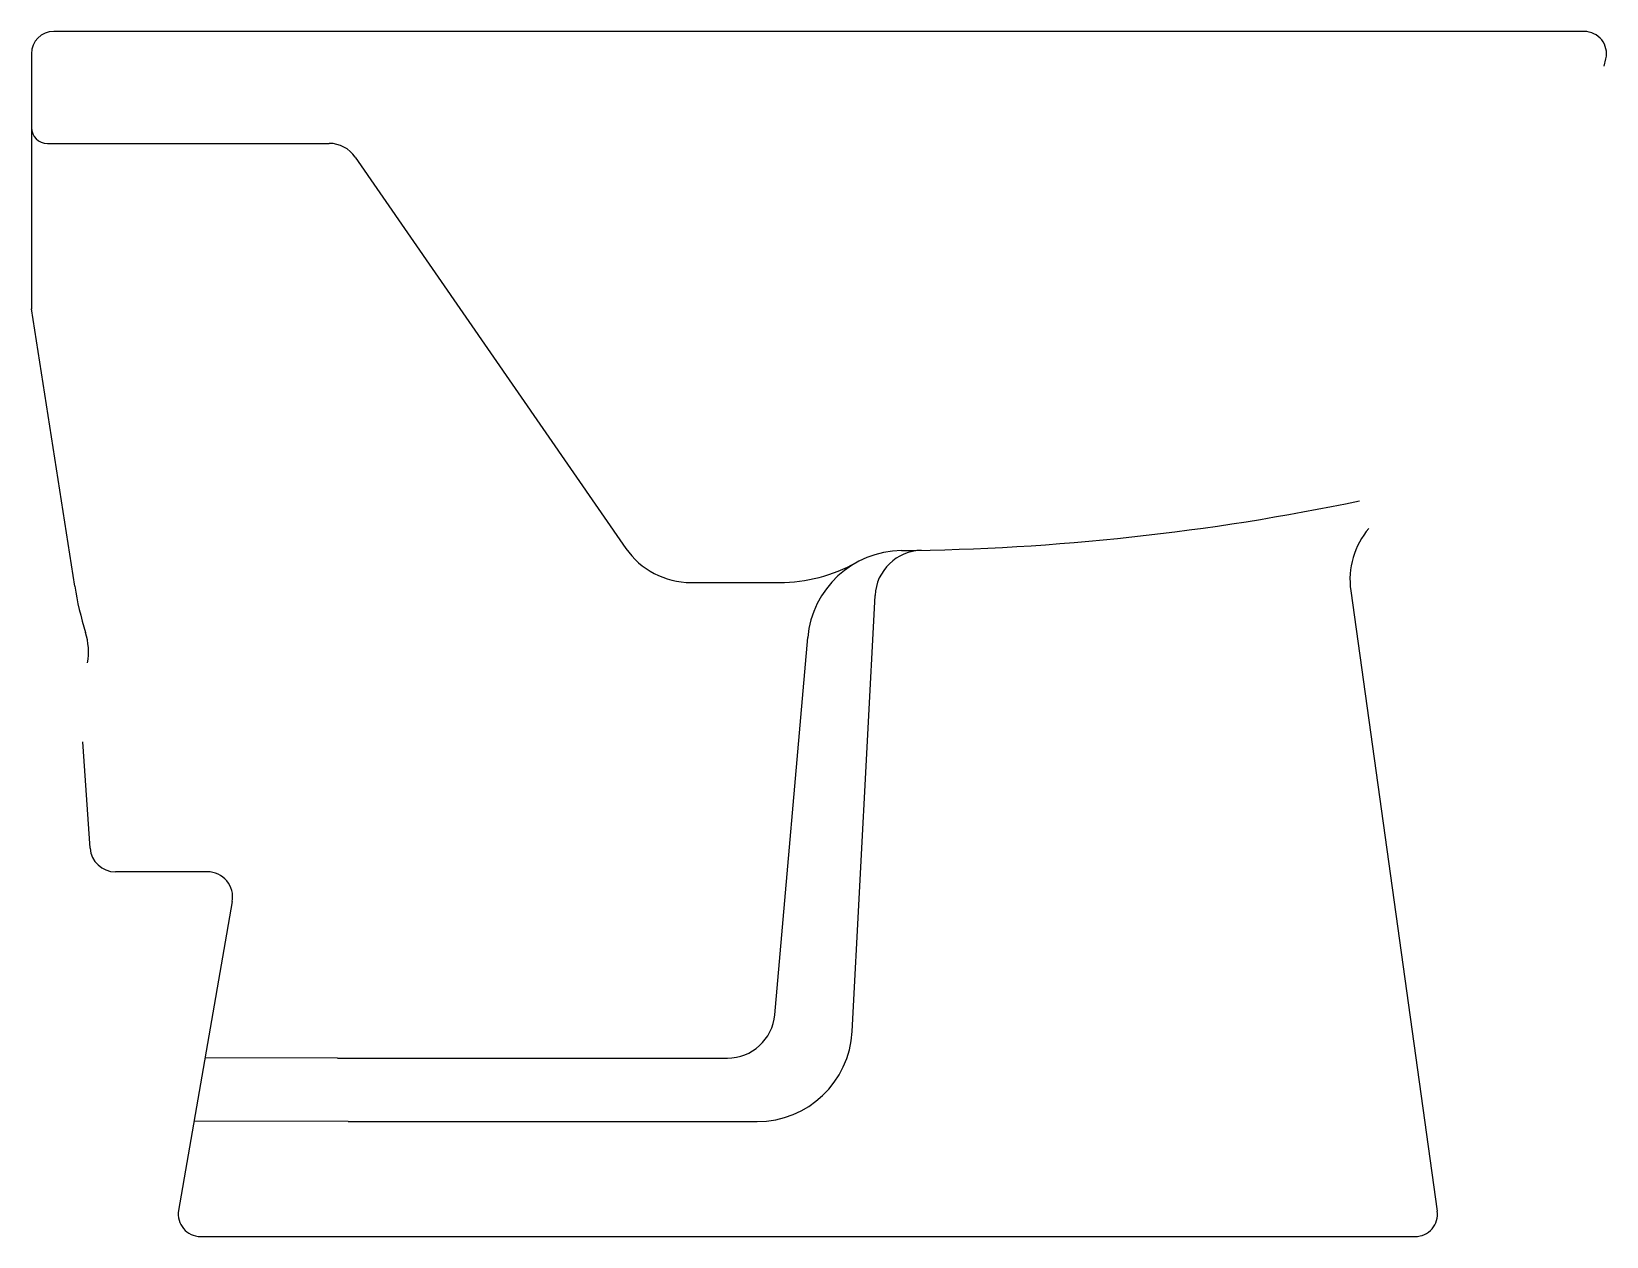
# Model space of a CAD drawing. Extents: x 482 to 979, y 1330 to 1710.
import ezdxf

# ---------------------------------------------------------------- set-up
doc = ezdxf.new("R2010")
doc.units = 0
doc.header["$LTSCALE"] = 50
doc.layers.add('FINA', color=6, linetype='CONTINUOUS')
doc.layers.add('GROSSA', color=3, linetype='CONTINUOUS')

msp = doc.modelspace()

# ---------------------------------------------------------------- linework, layer by layer
at = {"layer": 'FINA', "color": 0}
for p, q in [((486.72, 1674.47), (575.65, 1674.47)), ((583.88, 1670.17), (669.27, 1546.77)), ((689.82, 1536), (717.75, 1536)), ((740.7, 1394.43), (747.91, 1531.93)), ((716.27, 1399.69), (726.68, 1518.66)), ((578.31, 1386), (536.52, 1386.07)), ((578.31, 1386), (701.33, 1386)), ((581.66, 1366), (533.05, 1366.11)), ((581.66, 1366), (710.74, 1366))]:
    msp.add_line(p, q, dxfattribs=at)
for centre, radius, start, end in [((486.72, 1679.47), 5, 180, 270), ((575.65, 1664.47), 10, 34.6846, 90), ((748.01, 2296), 750, 270.62862, 281.7583), ((689.82, 1561), 25, 214.6846, 270), ((756.57, 1516.05), 30, 90.6286, 175), ((762.89, 1531.14), 15, 91.1142, 177), ((717.75, 1586), 50, 270, 299.024), ((701.33, 1401), 15, 270, 355), ((710.74, 1396), 30, 270, 357)]:
    msp.add_arc(centre, radius, start, end, dxfattribs=at)
at = {"layer": 'GROSSA', "color": 0, "linetype": 'CONTINUOUS'}
for p, q in [((600.86, 1709.76), (488.72, 1709.76)), ((600.86, 1709.76), (488.72, 1709.76)), ((600.86, 1709.76), (488.72, 1709.76)), ((600.86, 1709.76), (488.72, 1709.76)), ((600.86, 1709.76), (488.72, 1709.76)), ((938.82, 1709.76), (600.86, 1709.76)), ((978.01, 1698.83), (978.56, 1701.17))]:
    msp.add_line(p, q, dxfattribs=at)
at = {"layer": 'GROSSA', "color": 0}
msp.add_line((535.04, 1329.76), (915.34, 1329.76), dxfattribs=at)
at = {"layer": 'GROSSA', "color": 0, "linetype": 'CONTINUOUS'}
for points in [[(971.75, 1709.76, 0), (938.82, 1709.76, 0)], [(481.72, 1702.76, 0), (481.72, 1686.26, 0)], [(481.72, 1691.51, 0), (481.72, 1633.26, 0)], [(481.72, 1633.26, 0), (481.72, 1625.26, 0)], [(481.72, 1625.24, 0), (481.72, 1622.25, 0)], [(495.37, 1534.85, 0), (481.72, 1622.26, 0)], [(898.03, 1533.39, 0), (925.33, 1337.73, 0)], [(500.22, 1452.22, 0), (497.94, 1485.75, 0)], [(537.21, 1444.76, 0), (508.2, 1444.76, 0)], [(545.09, 1435.39, 0), (528.15, 1337.96, 0)], [(915.34, 1329.76, 0), (918.4, 1329.76, 0)]]:
    msp.add_polyline3d(points, dxfattribs=at)
for centre, radius, start, end in [((488.72, 1702.76), 7, 90, 179.9999), ((971.75, 1702.76), 7, 346.9198, 90), ((922.79, 1536.84), 25, 139.4975, 187.9466), ((594.25, 1550.1), 100.04, 188.7685, 197.3552), ((479.7, 1514.23), 20, 349.641, 17.5492), ((508.2, 1452.76), 8, 183.8785, 270), ((537.21, 1436.76), 8, 350.1319, 90), ((535.04, 1336.76), 7, 170.1348, 270), ((918.4, 1336.76), 7, 270, 7.9473)]:
    msp.add_arc(centre, radius, start, end, dxfattribs=at)

doc.saveas('drawing.dxf')
